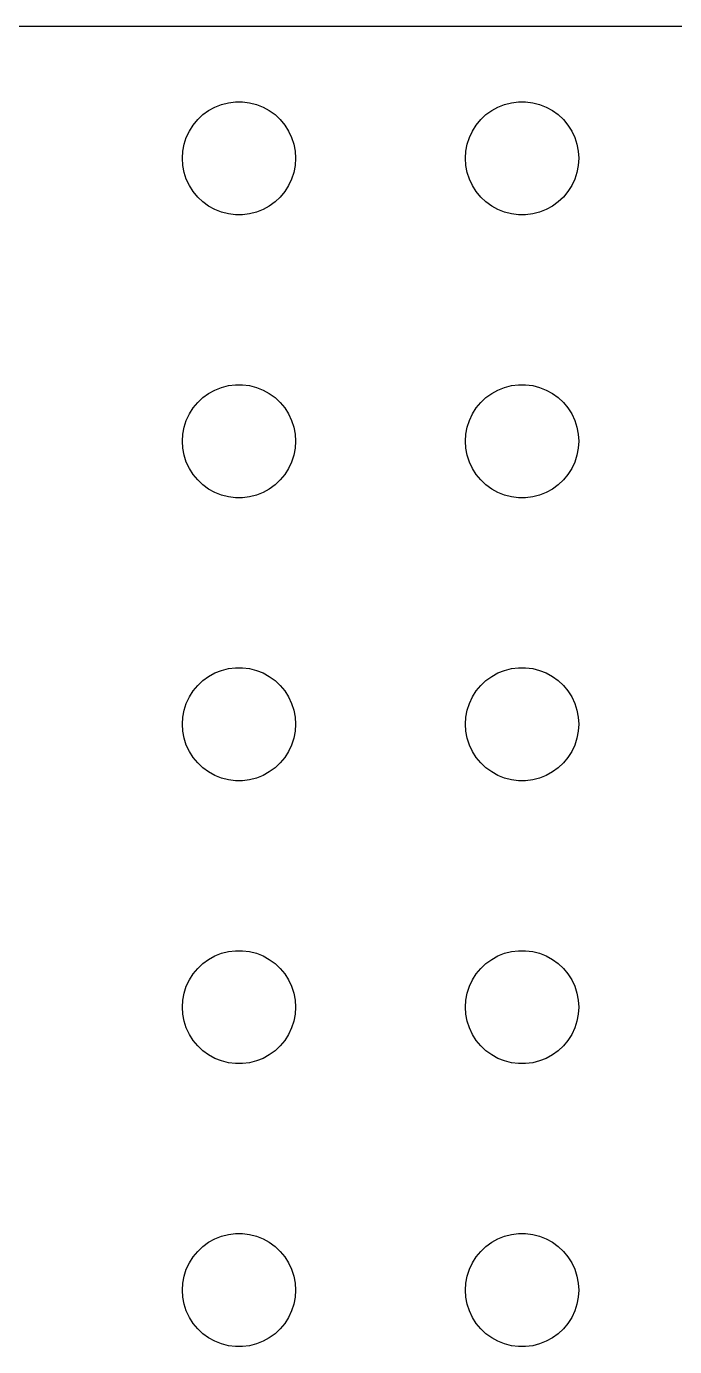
# Model space of a CAD drawing. Header units: metres. Extents: x -142 to 142, y -142 to 142.
# Drawn here: x 33.7 to 68.1, y 72 to 142 of the extents above; entities that cross this region are included whole.
import ezdxf

# ---------------------------------------------------------------- set-up
doc = ezdxf.new("R2010")
doc.units = ezdxf.units.M

msp = doc.modelspace()

# ---------------------------------------------------------------- linework, layer by layer
for p, q in [((137.314, 141.99), (-137.314, 141.99)), ((44.0729, 137.853), (44.4379, 137.947)), ((44.4379, 137.947), (44.8116, 137.994)), ((44.8116, 137.994), (45.1884, 137.994)), ((45.1884, 137.994), (45.5621, 137.947)), ((45.5621, 137.947), (45.927, 137.853)), ((59.0729, 137.853), (59.4379, 137.947)), ((59.4379, 137.947), (59.8116, 137.994)), ((59.8116, 137.994), (60.1884, 137.994)), ((60.1884, 137.994), (60.5621, 137.947)), ((60.5621, 137.947), (60.927, 137.853)), ((42.8131, 137.054), (43.0877, 137.312)), ((43.0877, 137.312), (43.3925, 137.533)), ((43.3925, 137.533), (43.7227, 137.714)), ((43.7227, 137.714), (44.0729, 137.853)), ((45.927, 137.853), (46.2773, 137.714)), ((46.2773, 137.714), (46.6075, 137.533)), ((46.6075, 137.533), (46.9123, 137.312)), ((46.9123, 137.312), (47.1869, 137.054)), ((57.8131, 137.054), (58.0877, 137.312)), ((58.0877, 137.312), (58.3925, 137.533)), ((58.3925, 137.533), (58.7227, 137.714)), ((58.7227, 137.714), (59.0729, 137.853)), ((60.927, 137.853), (61.2773, 137.714)), ((61.2773, 137.714), (61.6075, 137.533)), ((61.6075, 137.533), (61.9123, 137.312)), ((61.9123, 137.312), (62.1869, 137.054)), ((42.3711, 136.445), (42.5729, 136.763)), ((42.5729, 136.763), (42.8131, 137.054)), ((47.1869, 137.054), (47.427, 136.763)), ((47.427, 136.763), (47.6289, 136.445)), ((57.3711, 136.445), (57.5729, 136.763)), ((57.5729, 136.763), (57.8131, 137.054)), ((62.1869, 137.054), (62.427, 136.763)), ((62.427, 136.763), (62.6289, 136.445)), ((42.0942, 135.746), (42.2107, 136.104)), ((42.2107, 136.104), (42.3711, 136.445)), ((47.6289, 136.445), (47.7893, 136.104)), ((47.7893, 136.104), (47.9057, 135.746)), ((57.0942, 135.746), (57.2107, 136.104)), ((57.2107, 136.104), (57.3711, 136.445)), ((62.6289, 136.445), (62.7893, 136.104)), ((62.7893, 136.104), (62.9057, 135.746)), ((42, 135), (42.0237, 135.376)), ((42.0237, 135.376), (42.0942, 135.746)), ((47.9057, 135.746), (47.9763, 135.376)), ((47.9763, 135.376), (48, 135)), ((57, 135), (57.0237, 135.376)), ((57.0237, 135.376), (57.0942, 135.746)), ((62.9057, 135.746), (62.9763, 135.376)), ((62.9763, 135.376), (63, 135)), ((42.0237, 134.624), (42, 135)), ((42.0942, 134.254), (42.0237, 134.624)), ((47.9763, 134.624), (47.9057, 134.254)), ((48, 135), (47.9763, 134.624)), ((57.0237, 134.624), (57, 135)), ((57.0942, 134.254), (57.0237, 134.624)), ((62.9763, 134.624), (62.9057, 134.254)), ((63, 135), (62.9763, 134.624)), ((42.2107, 133.896), (42.0942, 134.254)), ((42.3711, 133.555), (42.2107, 133.896)), ((47.7893, 133.896), (47.6289, 133.555)), ((47.9057, 134.254), (47.7893, 133.896)), ((57.2107, 133.896), (57.0942, 134.254)), ((57.3711, 133.555), (57.2107, 133.896)), ((62.7893, 133.896), (62.6289, 133.555)), ((62.9057, 134.254), (62.7893, 133.896)), ((42.5729, 133.237), (42.3711, 133.555)), ((42.8131, 132.946), (42.5729, 133.237)), ((47.427, 133.237), (47.1869, 132.946)), ((47.6289, 133.555), (47.427, 133.237)), ((57.5729, 133.237), (57.3711, 133.555)), ((57.8131, 132.946), (57.5729, 133.237)), ((62.427, 133.237), (62.1869, 132.946)), ((62.6289, 133.555), (62.427, 133.237)), ((43.0877, 132.688), (42.8131, 132.946)), ((43.3925, 132.467), (43.0877, 132.688)), ((43.7227, 132.286), (43.3925, 132.467)), ((44.0729, 132.147), (43.7227, 132.286)), ((46.2773, 132.286), (45.927, 132.147)), ((46.6075, 132.467), (46.2773, 132.286)), ((46.9123, 132.688), (46.6075, 132.467)), ((47.1869, 132.946), (46.9123, 132.688)), ((58.0877, 132.688), (57.8131, 132.946)), ((58.3925, 132.467), (58.0877, 132.688)), ((58.7227, 132.286), (58.3925, 132.467)), ((59.0729, 132.147), (58.7227, 132.286)), ((61.2773, 132.286), (60.927, 132.147)), ((61.6075, 132.467), (61.2773, 132.286)), ((61.9123, 132.688), (61.6075, 132.467)), ((62.1869, 132.946), (61.9123, 132.688)), ((44.4379, 132.053), (44.0729, 132.147)), ((44.8116, 132.006), (44.4379, 132.053)), ((45.1884, 132.006), (44.8116, 132.006)), ((45.5621, 132.053), (45.1884, 132.006)), ((45.927, 132.147), (45.5621, 132.053)), ((59.4379, 132.053), (59.0729, 132.147)), ((59.8116, 132.006), (59.4379, 132.053)), ((60.1884, 132.006), (59.8116, 132.006)), ((60.5621, 132.053), (60.1884, 132.006)), ((60.927, 132.147), (60.5621, 132.053)), ((43.0877, 122.312), (43.3925, 122.533)), ((43.3925, 122.533), (43.7227, 122.714)), ((43.7227, 122.714), (44.0729, 122.853)), ((44.0729, 122.853), (44.4379, 122.947)), ((44.4379, 122.947), (44.8116, 122.994)), ((44.8116, 122.994), (45.1884, 122.994)), ((45.1884, 122.994), (45.5621, 122.947)), ((45.5621, 122.947), (45.927, 122.853)), ((45.927, 122.853), (46.2773, 122.714)), ((46.2773, 122.714), (46.6075, 122.533)), ((46.6075, 122.533), (46.9123, 122.312)), ((58.0877, 122.312), (58.3925, 122.533)), ((58.3925, 122.533), (58.7227, 122.714)), ((58.7227, 122.714), (59.0729, 122.853)), ((59.0729, 122.853), (59.4379, 122.947)), ((59.4379, 122.947), (59.8116, 122.994)), ((59.8116, 122.994), (60.1884, 122.994)), ((60.1884, 122.994), (60.5621, 122.947)), ((60.5621, 122.947), (60.927, 122.853)), ((60.927, 122.853), (61.2773, 122.714)), ((61.2773, 122.714), (61.6075, 122.533)), ((61.6075, 122.533), (61.9123, 122.312)), ((42.5729, 121.763), (42.8131, 122.054)), ((42.8131, 122.054), (43.0877, 122.312)), ((46.9123, 122.312), (47.1869, 122.054)), ((47.1869, 122.054), (47.427, 121.763)), ((57.5729, 121.763), (57.8131, 122.054)), ((57.8131, 122.054), (58.0877, 122.312)), ((61.9123, 122.312), (62.1869, 122.054)), ((62.1869, 122.054), (62.427, 121.763)), ((42.0942, 120.746), (42.2107, 121.104)), ((42.2107, 121.104), (42.3711, 121.445)), ((42.3711, 121.445), (42.5729, 121.763)), ((47.427, 121.763), (47.6289, 121.445)), ((47.6289, 121.445), (47.7893, 121.104)), ((47.7893, 121.104), (47.9057, 120.746)), ((57.0942, 120.746), (57.2107, 121.104)), ((57.2107, 121.104), (57.3711, 121.445)), ((57.3711, 121.445), (57.5729, 121.763)), ((62.427, 121.763), (62.6289, 121.445)), ((62.6289, 121.445), (62.7893, 121.104)), ((62.7893, 121.104), (62.9057, 120.746)), ((42, 120), (42.0237, 120.376)), ((42.0237, 120.376), (42.0942, 120.746)), ((47.9057, 120.746), (47.9763, 120.376)), ((47.9763, 120.376), (48, 120)), ((57, 120), (57.0237, 120.376)), ((57.0237, 120.376), (57.0942, 120.746)), ((62.9057, 120.746), (62.9763, 120.376)), ((62.9763, 120.376), (63, 120)), ((42.0237, 119.624), (42, 120)), ((48, 120), (47.9763, 119.624)), ((57.0237, 119.624), (57, 120)), ((63, 120), (62.9763, 119.624)), ((42.0942, 119.254), (42.0237, 119.624)), ((42.2107, 118.896), (42.0942, 119.254)), ((47.9057, 119.254), (47.7893, 118.896)), ((47.9763, 119.624), (47.9057, 119.254)), ((57.0942, 119.254), (57.0237, 119.624)), ((57.2107, 118.896), (57.0942, 119.254)), ((62.9057, 119.254), (62.7893, 118.896)), ((62.9763, 119.624), (62.9057, 119.254)), ((42.3711, 118.555), (42.2107, 118.896)), ((42.5729, 118.237), (42.3711, 118.555)), ((47.6289, 118.555), (47.427, 118.237)), ((47.7893, 118.896), (47.6289, 118.555)), ((57.3711, 118.555), (57.2107, 118.896)), ((57.5729, 118.237), (57.3711, 118.555)), ((62.6289, 118.555), (62.427, 118.237)), ((62.7893, 118.896), (62.6289, 118.555)), ((42.8131, 117.946), (42.5729, 118.237)), ((43.0877, 117.688), (42.8131, 117.946)), ((43.3925, 117.467), (43.0877, 117.688)), ((46.9123, 117.688), (46.6075, 117.467)), ((47.1869, 117.946), (46.9123, 117.688)), ((47.427, 118.237), (47.1869, 117.946)), ((57.8131, 117.946), (57.5729, 118.237)), ((58.0877, 117.688), (57.8131, 117.946)), ((58.3925, 117.467), (58.0877, 117.688)), ((61.9123, 117.688), (61.6075, 117.467)), ((62.1869, 117.946), (61.9123, 117.688)), ((62.427, 118.237), (62.1869, 117.946)), ((43.7227, 117.286), (43.3925, 117.467)), ((44.0729, 117.147), (43.7227, 117.286)), ((44.4379, 117.053), (44.0729, 117.147)), ((44.8116, 117.006), (44.4379, 117.053)), ((45.1884, 117.006), (44.8116, 117.006)), ((45.5621, 117.053), (45.1884, 117.006)), ((45.927, 117.147), (45.5621, 117.053)), ((46.2773, 117.286), (45.927, 117.147)), ((46.6075, 117.467), (46.2773, 117.286)), ((58.7227, 117.286), (58.3925, 117.467)), ((59.0729, 117.147), (58.7227, 117.286)), ((59.4379, 117.053), (59.0729, 117.147)), ((59.8116, 117.006), (59.4379, 117.053)), ((60.1884, 117.006), (59.8116, 117.006)), ((60.5621, 117.053), (60.1884, 117.006)), ((60.927, 117.147), (60.5621, 117.053)), ((61.2773, 117.286), (60.927, 117.147)), ((61.6075, 117.467), (61.2773, 117.286)), ((43.7227, 107.714), (44.0729, 107.853)), ((44.0729, 107.853), (44.4379, 107.947)), ((44.4379, 107.947), (44.8116, 107.994)), ((44.8116, 107.994), (45.1884, 107.994)), ((45.1884, 107.994), (45.5621, 107.947)), ((45.5621, 107.947), (45.927, 107.853)), ((45.927, 107.853), (46.2773, 107.714)), ((58.7227, 107.714), (59.0729, 107.853)), ((59.0729, 107.853), (59.4379, 107.947)), ((59.4379, 107.947), (59.8116, 107.994)), ((59.8116, 107.994), (60.1884, 107.994)), ((60.1884, 107.994), (60.5621, 107.947)), ((60.5621, 107.947), (60.927, 107.853)), ((60.927, 107.853), (61.2773, 107.714)), ((42.8131, 107.054), (43.0877, 107.312)), ((43.0877, 107.312), (43.3925, 107.533)), ((43.3925, 107.533), (43.7227, 107.714)), ((46.2773, 107.714), (46.6075, 107.533)), ((46.6075, 107.533), (46.9123, 107.312)), ((46.9123, 107.312), (47.1869, 107.054)), ((57.8131, 107.054), (58.0877, 107.312)), ((58.0877, 107.312), (58.3925, 107.533)), ((58.3925, 107.533), (58.7227, 107.714)), ((61.2773, 107.714), (61.6075, 107.533)), ((61.6075, 107.533), (61.9123, 107.312)), ((61.9123, 107.312), (62.1869, 107.054)), ((42.2107, 106.104), (42.3711, 106.445)), ((42.3711, 106.445), (42.5729, 106.763)), ((42.5729, 106.763), (42.8131, 107.054)), ((47.1869, 107.054), (47.427, 106.763)), ((47.427, 106.763), (47.6289, 106.445)), ((47.6289, 106.445), (47.7893, 106.104)), ((57.2107, 106.104), (57.3711, 106.445)), ((57.3711, 106.445), (57.5729, 106.763)), ((57.5729, 106.763), (57.8131, 107.054)), ((62.1869, 107.054), (62.427, 106.763)), ((62.427, 106.763), (62.6289, 106.445)), ((62.6289, 106.445), (62.7893, 106.104)), ((42.0237, 105.376), (42.0942, 105.746)), ((42.0942, 105.746), (42.2107, 106.104)), ((47.7893, 106.104), (47.9057, 105.746)), ((47.9057, 105.746), (47.9763, 105.376)), ((57.0237, 105.376), (57.0942, 105.746)), ((57.0942, 105.746), (57.2107, 106.104)), ((62.7893, 106.104), (62.9057, 105.746)), ((62.9057, 105.746), (62.9763, 105.376)), ((42, 105), (42.0237, 105.376)), ((42.0237, 104.624), (42, 105)), ((47.9763, 105.376), (48, 105)), ((48, 105), (47.9763, 104.624)), ((57, 105), (57.0237, 105.376)), ((57.0237, 104.624), (57, 105)), ((62.9763, 105.376), (63, 105)), ((63, 105), (62.9763, 104.624)), ((42.0942, 104.254), (42.0237, 104.624)), ((47.9763, 104.624), (47.9057, 104.254)), ((57.0942, 104.254), (57.0237, 104.624)), ((62.9763, 104.624), (62.9057, 104.254)), ((42.2107, 103.896), (42.0942, 104.254)), ((42.3711, 103.555), (42.2107, 103.896)), ((47.7893, 103.896), (47.6289, 103.555)), ((47.9057, 104.254), (47.7893, 103.896)), ((57.2107, 103.896), (57.0942, 104.254)), ((57.3711, 103.555), (57.2107, 103.896)), ((62.7893, 103.896), (62.6289, 103.555)), ((62.9057, 104.254), (62.7893, 103.896)), ((42.5729, 103.237), (42.3711, 103.555)), ((42.8131, 102.946), (42.5729, 103.237)), ((43.0877, 102.688), (42.8131, 102.946)), ((47.1869, 102.946), (46.9123, 102.688)), ((47.427, 103.237), (47.1869, 102.946)), ((47.6289, 103.555), (47.427, 103.237)), ((57.5729, 103.237), (57.3711, 103.555)), ((57.8131, 102.946), (57.5729, 103.237)), ((58.0877, 102.688), (57.8131, 102.946)), ((62.1869, 102.946), (61.9123, 102.688)), ((62.427, 103.237), (62.1869, 102.946)), ((62.6289, 103.555), (62.427, 103.237)), ((43.3925, 102.467), (43.0877, 102.688)), ((43.7227, 102.286), (43.3925, 102.467)), ((44.0729, 102.147), (43.7227, 102.286)), ((46.2773, 102.286), (45.927, 102.147)), ((46.6075, 102.467), (46.2773, 102.286)), ((46.9123, 102.688), (46.6075, 102.467)), ((58.3925, 102.467), (58.0877, 102.688)), ((58.7227, 102.286), (58.3925, 102.467)), ((59.0729, 102.147), (58.7227, 102.286)), ((61.2773, 102.286), (60.927, 102.147)), ((61.6075, 102.467), (61.2773, 102.286)), ((61.9123, 102.688), (61.6075, 102.467)), ((44.4379, 102.053), (44.0729, 102.147)), ((44.8116, 102.006), (44.4379, 102.053)), ((45.1884, 102.006), (44.8116, 102.006)), ((45.5621, 102.053), (45.1884, 102.006)), ((45.927, 102.147), (45.5621, 102.053)), ((59.4379, 102.053), (59.0729, 102.147)), ((59.8116, 102.006), (59.4379, 102.053)), ((60.1884, 102.006), (59.8116, 102.006)), ((60.5621, 102.053), (60.1884, 102.006)), ((60.927, 102.147), (60.5621, 102.053)), ((43.0877, 92.3115), (43.3925, 92.533)), ((43.3925, 92.533), (43.7227, 92.7145)), ((43.7227, 92.7145), (44.0729, 92.8532)), ((44.0729, 92.8532), (44.4379, 92.9469)), ((44.4379, 92.9469), (44.8116, 92.9941)), ((44.8116, 92.9941), (45.1884, 92.9941)), ((45.1884, 92.9941), (45.5621, 92.9469)), ((45.5621, 92.9469), (45.927, 92.8532)), ((45.927, 92.8532), (46.2773, 92.7145)), ((46.2773, 92.7145), (46.6075, 92.533)), ((46.6075, 92.533), (46.9123, 92.3115)), ((58.0877, 92.3115), (58.3925, 92.533)), ((58.3925, 92.533), (58.7227, 92.7145)), ((58.7227, 92.7145), (59.0729, 92.8532)), ((59.0729, 92.8532), (59.4379, 92.9469)), ((59.4379, 92.9469), (59.8116, 92.9941)), ((59.8116, 92.9941), (60.1884, 92.9941)), ((60.1884, 92.9941), (60.5621, 92.9469)), ((60.5621, 92.9469), (60.927, 92.8532)), ((60.927, 92.8532), (61.2773, 92.7145)), ((61.2773, 92.7145), (61.6075, 92.533)), ((61.6075, 92.533), (61.9123, 92.3115)), ((42.3711, 91.4453), (42.5729, 91.7634)), ((42.5729, 91.7634), (42.8131, 92.0536)), ((42.8131, 92.0536), (43.0877, 92.3115)), ((46.9123, 92.3115), (47.1869, 92.0536)), ((47.1869, 92.0536), (47.427, 91.7634)), ((47.427, 91.7634), (47.6289, 91.4453)), ((57.3711, 91.4453), (57.5729, 91.7634)), ((57.5729, 91.7634), (57.8131, 92.0536)), ((57.8131, 92.0536), (58.0877, 92.3115)), ((61.9123, 92.3115), (62.1869, 92.0536)), ((62.1869, 92.0536), (62.427, 91.7634)), ((62.427, 91.7634), (62.6289, 91.4453)), ((42.0942, 90.7461), (42.2107, 91.1044)), ((42.2107, 91.1044), (42.3711, 91.4453)), ((47.6289, 91.4453), (47.7893, 91.1044)), ((47.7893, 91.1044), (47.9057, 90.7461)), ((57.0942, 90.7461), (57.2107, 91.1044)), ((57.2107, 91.1044), (57.3711, 91.4453)), ((62.6289, 91.4453), (62.7893, 91.1044)), ((62.7893, 91.1044), (62.9057, 90.7461)), ((42, 90), (42.0237, 90.376)), ((42.0237, 90.376), (42.0942, 90.7461)), ((47.9057, 90.7461), (47.9763, 90.376)), ((47.9763, 90.376), (48, 90)), ((57, 90), (57.0237, 90.376)), ((57.0237, 90.376), (57.0942, 90.7461)), ((62.9057, 90.7461), (62.9763, 90.376)), ((62.9763, 90.376), (63, 90)), ((42.0237, 89.624), (42, 90)), ((42.0942, 89.2539), (42.0237, 89.624)), ((47.9763, 89.624), (47.9057, 89.2539)), ((48, 90), (47.9763, 89.624)), ((57.0237, 89.624), (57, 90)), ((57.0942, 89.2539), (57.0237, 89.624)), ((62.9763, 89.624), (62.9057, 89.2539)), ((63, 90), (62.9763, 89.624)), ((42.2107, 88.8956), (42.0942, 89.2539)), ((42.3711, 88.5547), (42.2107, 88.8956)), ((47.7893, 88.8956), (47.6289, 88.5547)), ((47.9057, 89.2539), (47.7893, 88.8956)), ((57.2107, 88.8956), (57.0942, 89.2539)), ((57.3711, 88.5547), (57.2107, 88.8956)), ((62.7893, 88.8956), (62.6289, 88.5547)), ((62.9057, 89.2539), (62.7893, 88.8956)), ((42.5729, 88.2366), (42.3711, 88.5547)), ((42.8131, 87.9464), (42.5729, 88.2366)), ((47.427, 88.2366), (47.1869, 87.9464)), ((47.6289, 88.5547), (47.427, 88.2366)), ((57.5729, 88.2366), (57.3711, 88.5547)), ((57.8131, 87.9464), (57.5729, 88.2366)), ((62.427, 88.2366), (62.1869, 87.9464)), ((62.6289, 88.5547), (62.427, 88.2366)), ((43.0877, 87.6885), (42.8131, 87.9464)), ((43.3925, 87.467), (43.0877, 87.6885)), ((46.9123, 87.6885), (46.6075, 87.467)), ((47.1869, 87.9464), (46.9123, 87.6885)), ((58.0877, 87.6885), (57.8131, 87.9464)), ((58.3925, 87.467), (58.0877, 87.6885)), ((61.9123, 87.6885), (61.6075, 87.467)), ((62.1869, 87.9464), (61.9123, 87.6885)), ((43.7227, 87.2855), (43.3925, 87.467)), ((44.0729, 87.1468), (43.7227, 87.2855)), ((44.4379, 87.0531), (44.0729, 87.1468)), ((44.8116, 87.0059), (44.4379, 87.0531)), ((45.1884, 87.0059), (44.8116, 87.0059)), ((45.5621, 87.0531), (45.1884, 87.0059)), ((45.927, 87.1468), (45.5621, 87.0531)), ((46.2773, 87.2855), (45.927, 87.1468)), ((46.6075, 87.467), (46.2773, 87.2855)), ((58.7227, 87.2855), (58.3925, 87.467)), ((59.0729, 87.1468), (58.7227, 87.2855)), ((59.4379, 87.0531), (59.0729, 87.1468)), ((59.8116, 87.0059), (59.4379, 87.0531)), ((60.1884, 87.0059), (59.8116, 87.0059)), ((60.5621, 87.0531), (60.1884, 87.0059)), ((60.927, 87.1468), (60.5621, 87.0531)), ((61.2773, 87.2855), (60.927, 87.1468)), ((61.6075, 87.467), (61.2773, 87.2855)), ((43.3925, 77.533), (43.7227, 77.7145)), ((43.7227, 77.7145), (44.0729, 77.8532)), ((44.0729, 77.8532), (44.4379, 77.9469)), ((44.4379, 77.9469), (44.8116, 77.9941)), ((44.8116, 77.9941), (45.1884, 77.9941)), ((45.1884, 77.9941), (45.5621, 77.9469)), ((45.5621, 77.9469), (45.927, 77.8532)), ((45.927, 77.8532), (46.2773, 77.7145)), ((46.2773, 77.7145), (46.6075, 77.533)), ((58.3925, 77.533), (58.7227, 77.7145)), ((58.7227, 77.7145), (59.0729, 77.8532)), ((59.0729, 77.8532), (59.4379, 77.9469)), ((59.4379, 77.9469), (59.8116, 77.9941)), ((59.8116, 77.9941), (60.1884, 77.9941)), ((60.1884, 77.9941), (60.5621, 77.9469)), ((60.5621, 77.9469), (60.927, 77.8532)), ((60.927, 77.8532), (61.2773, 77.7145)), ((61.2773, 77.7145), (61.6075, 77.533)), ((42.5729, 76.7634), (42.8131, 77.0536)), ((42.8131, 77.0536), (43.0877, 77.3115)), ((43.0877, 77.3115), (43.3925, 77.533)), ((46.6075, 77.533), (46.9123, 77.3115)), ((46.9123, 77.3115), (47.1869, 77.0536)), ((47.1869, 77.0536), (47.427, 76.7634)), ((57.5729, 76.7634), (57.8131, 77.0536)), ((57.8131, 77.0536), (58.0877, 77.3115)), ((58.0877, 77.3115), (58.3925, 77.533)), ((61.6075, 77.533), (61.9123, 77.3115)), ((61.9123, 77.3115), (62.1869, 77.0536)), ((62.1869, 77.0536), (62.427, 76.7634)), ((42.2107, 76.1044), (42.3711, 76.4453)), ((42.3711, 76.4453), (42.5729, 76.7634)), ((47.427, 76.7634), (47.6289, 76.4453)), ((47.6289, 76.4453), (47.7893, 76.1044)), ((57.2107, 76.1044), (57.3711, 76.4453)), ((57.3711, 76.4453), (57.5729, 76.7634)), ((62.427, 76.7634), (62.6289, 76.4453)), ((62.6289, 76.4453), (62.7893, 76.1044)), ((42.0237, 75.376), (42.0942, 75.7461)), ((42.0942, 75.7461), (42.2107, 76.1044)), ((47.7893, 76.1044), (47.9057, 75.7461)), ((47.9057, 75.7461), (47.9763, 75.376)), ((57.0237, 75.376), (57.0942, 75.7461)), ((57.0942, 75.7461), (57.2107, 76.1044)), ((62.7893, 76.1044), (62.9057, 75.7461)), ((62.9057, 75.7461), (62.9763, 75.376)), ((42, 75), (42.0237, 75.376)), ((42.0237, 74.624), (42, 75)), ((47.9763, 75.376), (48, 75)), ((48, 75), (47.9763, 74.624)), ((57, 75), (57.0237, 75.376)), ((57.0237, 74.624), (57, 75)), ((62.9763, 75.376), (63, 75)), ((63, 75), (62.9763, 74.624)), ((42.0942, 74.2539), (42.0237, 74.624)), ((42.2107, 73.8956), (42.0942, 74.2539)), ((47.9057, 74.2539), (47.7893, 73.8956)), ((47.9763, 74.624), (47.9057, 74.2539)), ((57.0942, 74.2539), (57.0237, 74.624)), ((57.2107, 73.8956), (57.0942, 74.2539)), ((62.9057, 74.2539), (62.7893, 73.8956)), ((62.9763, 74.624), (62.9057, 74.2539)), ((42.3711, 73.5547), (42.2107, 73.8956)), ((42.5729, 73.2366), (42.3711, 73.5547)), ((47.6289, 73.5547), (47.427, 73.2366)), ((47.7893, 73.8956), (47.6289, 73.5547)), ((57.3711, 73.5547), (57.2107, 73.8956)), ((57.5729, 73.2366), (57.3711, 73.5547)), ((62.6289, 73.5547), (62.427, 73.2366)), ((62.7893, 73.8956), (62.6289, 73.5547)), ((42.8131, 72.9464), (42.5729, 73.2366)), ((43.0877, 72.6885), (42.8131, 72.9464)), ((47.1869, 72.9464), (46.9123, 72.6885)), ((47.427, 73.2366), (47.1869, 72.9464)), ((57.8131, 72.9464), (57.5729, 73.2366)), ((58.0877, 72.6885), (57.8131, 72.9464)), ((62.1869, 72.9464), (61.9123, 72.6885)), ((62.427, 73.2366), (62.1869, 72.9464)), ((43.3925, 72.467), (43.0877, 72.6885)), ((43.7227, 72.2855), (43.3925, 72.467)), ((44.0729, 72.1468), (43.7227, 72.2855)), ((44.4379, 72.0531), (44.0729, 72.1468)), ((45.927, 72.1468), (45.5621, 72.0531)), ((46.2773, 72.2855), (45.927, 72.1468)), ((46.6075, 72.467), (46.2773, 72.2855)), ((46.9123, 72.6885), (46.6075, 72.467)), ((58.3925, 72.467), (58.0877, 72.6885)), ((58.7227, 72.2855), (58.3925, 72.467)), ((59.0729, 72.1468), (58.7227, 72.2855)), ((59.4379, 72.0531), (59.0729, 72.1468)), ((60.927, 72.1468), (60.5621, 72.0531)), ((61.2773, 72.2855), (60.927, 72.1468)), ((61.6075, 72.467), (61.2773, 72.2855)), ((61.9123, 72.6885), (61.6075, 72.467)), ((44.8116, 72.0059), (44.4379, 72.0531)), ((45.1884, 72.0059), (44.8116, 72.0059)), ((45.5621, 72.0531), (45.1884, 72.0059)), ((59.8116, 72.0059), (59.4379, 72.0531)), ((60.1884, 72.0059), (59.8116, 72.0059)), ((60.5621, 72.0531), (60.1884, 72.0059))]:
    msp.add_line(p, q)

doc.saveas('drawing.dxf')
